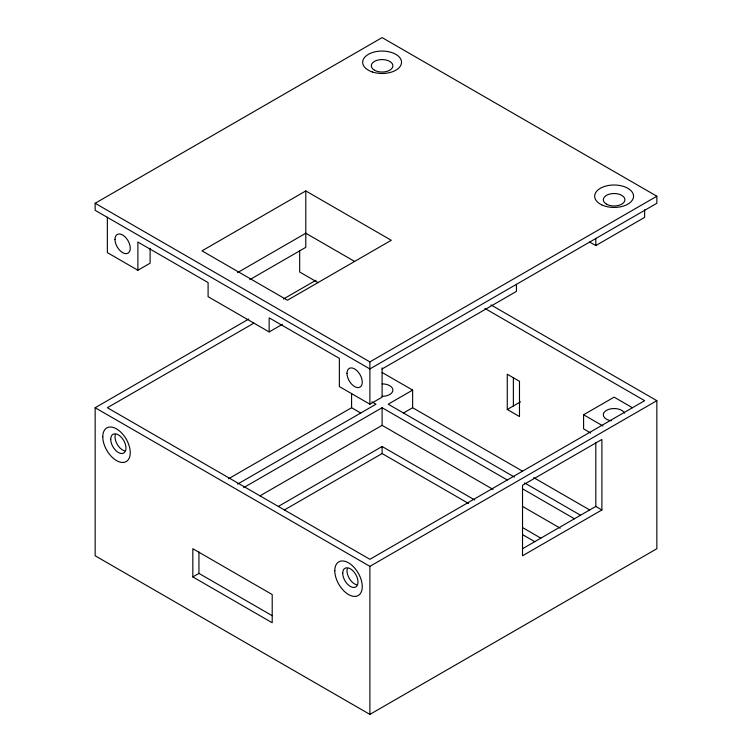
<?xml version="1.0" encoding="UTF-8"?>
<svg xmlns="http://www.w3.org/2000/svg" width="752" height="752" viewBox="0 0 752 752"><rect width="100%" height="100%" fill="white"/><g stroke="black" fill="none" stroke-linecap="round" stroke-linejoin="round"><path stroke-width="1.13" d="M95.147 203.275L382.11 37.6L656.853 196.225L656.853 203.275L369.89 368.95L95.147 210.325L95.147 203.275L369.89 361.9L656.853 196.225M107.357 217.187L107.357 252.625L137.889 270.25L150.099 263.2L150.099 248.339M305.791 190.933L201.997 250.858L287.471 300.208L391.266 240.283L305.791 190.933L305.791 247.333L249.824 279.65M237.613 272.6L305.791 233.233L354.634 261.433M490.99 304.917L656.853 400.675L656.853 548.725L369.89 714.4L95.147 555.775L95.147 407.725L248.799 319.017M283.401 299.042L315.962 280.242M253.894 323.125L107.357 407.725L369.89 559.3L644.643 400.675L484.88 308.442M137.889 270.25L137.889 242.05L208.097 282.583L208.097 296.683L269.15 331.933L282.385 324.3M382.11 368.95L516.427 291.4L516.427 284.35M589.69 242.05L595.8 245.575L644.643 217.375L644.643 209.78M228.448 478.817L351.579 407.725L360.734 413.017M269.15 331.933L269.15 317.833L339.368 358.375L339.368 386.575L369.89 404.2L382.11 397.15L382.11 367.831M237.613 484.1L376 404.2L371.93 401.85M243.714 487.625L382.11 407.725L507.271 479.992M522.527 471.175L412.632 407.725L412.632 390.1L388.211 404.2L514.387 477.05M259.995 495.85L382.11 425.35L493.021 489.392M403.476 413.017L412.632 407.725M278.315 506.425L382.11 446.5L474.709 499.967M284.416 509.95L382.11 453.55L468.599 503.492M192.832 576.925L272.205 622.75L272.205 594.55L192.832 548.725L192.832 576.925L198.942 573.4L272.205 615.7M507.271 409.492L519.482 416.542L519.482 381.292L507.271 374.242L507.271 409.492L520.497 401.85M590.705 432.992L583.59 428.875L583.59 414.775L614.111 397.15L632.432 407.725M95.147 407.725L369.89 566.35L656.853 400.675M522.527 548.725L595.8 506.425L601.901 509.95L601.901 439.45L522.527 485.275L522.527 555.775L601.901 509.95M583.59 414.775L602.925 425.942M318.002 282.583L299.681 272.008L299.681 250.576M382.11 372.475L412.632 390.1M533.723 477.642L589.69 509.95M524.567 482.925L580.535 515.242M522.527 488.8L574.425 518.767M522.527 506.425L560.184 528.167M522.527 527.575L540.848 538.15M522.527 534.625L534.747 541.675M595.8 238.525L595.8 245.575M595.8 442.862L595.8 506.425M513.372 377.532L513.372 405.967M382.11 407.725L382.11 425.35M382.11 446.5L382.11 453.55M369.89 361.9L369.89 404.2M369.89 566.35L369.89 714.4M351.579 393.409L351.579 407.725M198.942 551.968L198.942 573.4M611.32 420.791A10.791 6.232 0 0 1 606.479 410.366A10.791 6.232 0 0 1 624.536 413.158M124.597 450.862A10.791 6.232 60 0 1 115.253 434.675M356.608 584.812A10.791 6.232 60 0 1 347.255 568.625M382.11 383.868A10.791 6.232 0 0 1 392.901 390.1A10.791 6.232 0 0 1 382.11 396.332M102.78 436.809A19.43 11.214 60 0 0 123.384 462.442A19.43 11.214 60 0 0 123.384 434.966A19.43 11.214 60 0 0 102.78 436.809M334.79 570.759A19.43 11.214 60 0 0 355.395 596.392A19.43 11.214 60 0 0 355.395 568.916A19.43 11.214 60 0 0 334.79 570.759M114.99 239.409A10.791 6.232 60 0 0 126.439 253.65A10.791 6.232 60 0 0 126.439 238.384A10.791 6.232 60 0 0 114.99 239.409M347.001 373.359A10.791 6.232 60 0 0 358.45 387.6A10.791 6.232 60 0 0 358.45 372.334A10.791 6.232 60 0 0 347.001 373.359M601.722 204.864A19.43 11.214 0 0 0 633.269 198.105A19.43 11.214 0 0 0 607.353 185.706A19.43 11.214 0 0 0 601.722 204.864M372.353 71.976A19.43 11.214 0 0 0 401.53 62.294A19.43 11.214 0 0 0 372.428 52.546A19.43 11.214 0 0 0 372.353 71.976M606.479 204.159A10.791 6.232 0 0 0 624.536 201.357A10.791 6.232 0 0 0 611.32 193.734A10.791 6.232 0 0 0 606.479 204.159M374.477 70.209A10.791 6.232 0 0 0 392.535 67.417A10.791 6.232 0 0 0 379.309 59.784A10.791 6.232 0 0 0 374.477 70.209M342.724 573.221A10.791 6.232 60 0 0 354.173 587.462A10.791 6.232 60 0 0 354.173 572.197A10.791 6.232 60 0 0 342.724 573.221M110.713 439.271A10.791 6.232 60 0 0 122.162 453.512A10.791 6.232 60 0 0 122.162 438.247A10.791 6.232 60 0 0 110.713 439.271"/></g></svg>
